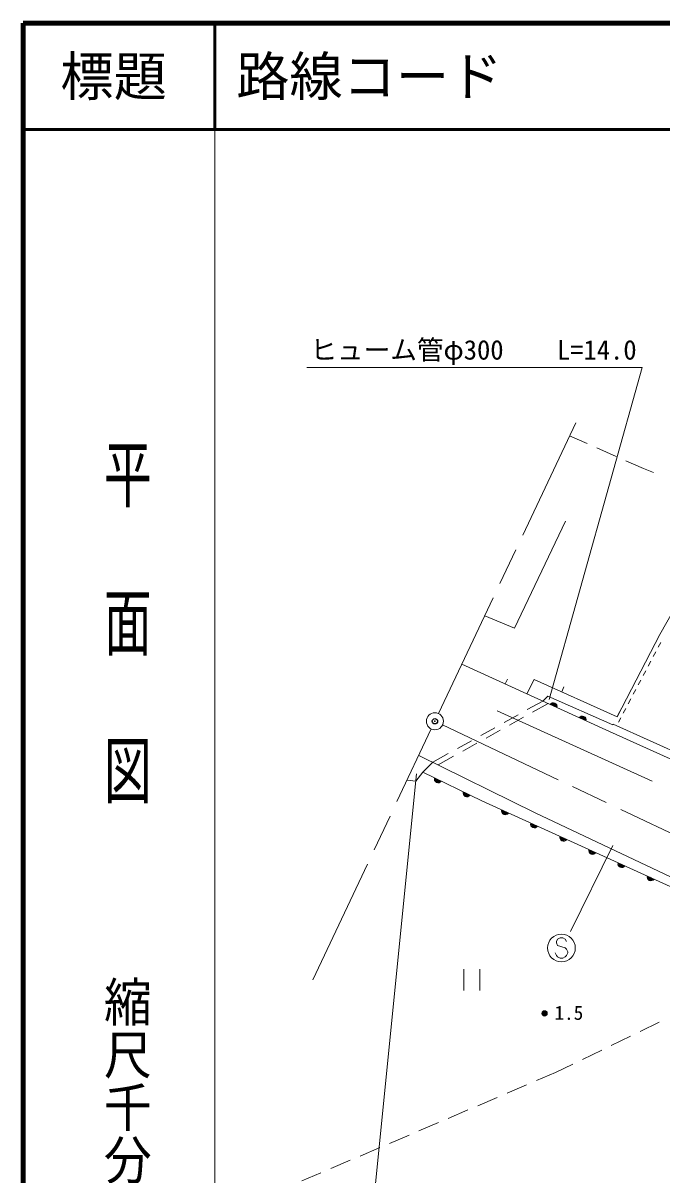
# Model space of a CAD drawing. Units: millimetres, scale not verified. Extents: x 40000 to 680000, y 20000 to 380000.
# Drawn here: x 40000 to 99958, y 271912 to 380000 of the extents above; entities that cross this region are included whole.
import ezdxf
from ezdxf.enums import TextEntityAlignment as Align

# ---------------------------------------------------------------- set-up
doc = ezdxf.new("R2010")
doc.units = ezdxf.units.MM
doc.header["$LTSCALE"] = 1000
doc.header["$PDMODE"] = 32
doc.header["$PDSIZE"] = 500
doc.linetypes.add('CHAIN', pattern=[18.5, 12, -1.5, 3.5, -1.5])
for name, color, linetype, lineweight in [('M-BGD', 7, 'Continuous', 13), ('M-BMK', 2, 'CHAIN', 13), ('M-BMK-SRVR', 3, 'Continuous', 13), ('M-STR-HTXT', 7, 'Continuous', 13), ('M-STR-STRC', 7, 'Continuous', 13), ('M-STR-STRD', 7, 'Continuous', 13), ('M-TTL', 2, 'Continuous', 140), ('M-TTL-BAND', 7, 'Continuous', 13), ('M-TTL-LINE', 7, 'Continuous', 50)]:
    doc.layers.add(name, color=color, linetype=linetype, lineweight=lineweight)
doc.layers.add('M-OTRS', color=6, linetype='Continuous')
doc.layers.add('M-TTL-TXT', color=7, linetype='Continuous')
doc.styles.add('@ＭＳ ゴシック', font='')
doc.styles.add('ＭＳ ゴシック', font='')
doc.styles.get('@ＭＳ ゴシック').set_extended_font_data('@MS Gothic')
doc.styles.get('ＭＳ ゴシック').set_extended_font_data('MS Gothic')

msp = doc.modelspace()

# ---------------------------------------------------------------- linework, layer by layer
at = {"layer": 'M-BGD'}
for p, q in [((92924, 340532), (91291, 341256)), ((95667, 339317), (93839, 340127)), ((98215, 338188), (96581, 338912)), ((99156, 337818), (98215, 338188)), ((99606, 321435), (99840, 321877)), ((81177, 319832), (81384, 320288)), ((98668, 319669), (98903, 320110)), ((99137, 320552), (99372, 320994)), ((98200, 318785), (98434, 319227)), ((85241, 317993), (85447, 318448)), ((97731, 317902), (97965, 318344)), ((95022, 313521), (87272, 317073)), ((90555, 317246), (90761, 317702)), ((97262, 317019), (97497, 317460)), ((88773, 316385), (87323, 315578)), ((87824, 315340), (89282, 316152)), ((96325, 315252), (96559, 315694)), ((96794, 316135), (97028, 316577)), ((86449, 315092), (85138, 314362)), ((85640, 314124), (86951, 314854)), ((95758, 314902), (95963, 315358)), ((95880, 314414), (96091, 314810)), ((84264, 313876), (82954, 313147)), ((83456, 312908), (84767, 313637)), ((110952, 306332), (95022, 313521)), ((95336, 314140), (95372, 314221)), ((111374, 307000), (95372, 314221)), ((82080, 312661), (80769, 311932)), ((81272, 311691), (82583, 312421)), ((79895, 311445), (78445, 310638)), ((78941, 310393), (80398, 311205)), ((81378, 291235), (81378, 289235)), ((82878, 291235), (82878, 289235)), ((97903, 285364), (99703, 286235)), ((95202, 284058), (97003, 284929)), ((92502, 282752), (94302, 283622)), ((89968, 281526), (91601, 282316)), ((88180, 280762), (89968, 281526)), ((85422, 279583), (87261, 280369)), ((82663, 278405), (84502, 279190)), ((79904, 277226), (81743, 278012)), ((77145, 276047), (78985, 276833)), ((74387, 274868), (76226, 275654)), ((71628, 273690), (73467, 274475)), ((68869, 272511), (70708, 273297)), ((66162, 271354), (67950, 272118))]:
    msp.add_line(p, q, dxfattribs=at)
for points in [[(95758, 314902), (99758, 322634), (102772, 327926), (106611, 334887)], [(83329, 324390), (86124, 323226), (90914, 333254)], [(95758, 314902), (87954, 318418), (87272, 317073), (81177, 319832)], [(95336, 314140), (89237, 316849), (88773, 316385)], [(76039, 308948), (76850, 308865), (77513, 309700), (78445, 310638)], [(77141, 311282), (88062, 305888), (110612, 295240), (122254, 289823), (138454, 283167), (142436, 281607), (155855, 276853), (163712, 274413), (175337, 271058), (181490, 269309), (193474, 266672), (201511, 265174), (206283, 264403), (207269, 260223), (207251, 259595), (206946, 259415), (194496, 254590), (173758, 247019)], [(77513, 309700), (83039, 307009), (101086, 298828), (104997, 293644)]]:
    msp.add_lwpolyline(points, dxfattribs=at)
for radius in [250, 204, 159, 114, 68.2, 22.7]:
    msp.add_circle((88945, 287078), radius, dxfattribs=at)
for centre, radius, start, end in [((89761, 315873), 354, 344.17385, 146.57902), ((89761, 315873), 283, 346.39788, 144.35499), ((89761, 315873), 212, 350.14421, 140.60866), ((89761, 315873), 142, 357.85594, 132.89693), ((89761, 315873), 100, 8.1736, 122.57927), ((92488, 314623), 354, 344.17385, 146.57902), ((92488, 314623), 283, 346.39788, 144.35499), ((92488, 314623), 212, 350.14421, 140.60866), ((92488, 314623), 142, 357.85594, 132.89693), ((92488, 314623), 100, 8.1736, 122.57927), ((78951, 309060), 354, 162.83073, 325.23591), ((78951, 309060), 283, 165.05477, 323.01187), ((78951, 309060), 212, 168.80109, 319.26554), ((78951, 309060), 142, 176.51282, 311.55381), ((78951, 309060), 100, 186.83048, 301.23615), ((81648, 307746), 354, 162.83073, 325.23591), ((81648, 307746), 283, 165.05477, 323.01187), ((81648, 307746), 212, 168.80109, 319.26554), ((81648, 307746), 142, 176.51282, 311.55381), ((81648, 307746), 100, 186.83048, 301.23615), ((85254, 306064), 354, 164.41356, 326.81874), ((85254, 306064), 283, 166.6376, 324.5947), ((85254, 306064), 212, 170.38392, 320.84837), ((85254, 306064), 142, 178.09565, 313.13664), ((85254, 306064), 100, 188.41332, 302.81898), ((87986, 304826), 354, 164.41356, 326.81874), ((87986, 304826), 283, 166.6376, 324.5947), ((87986, 304826), 212, 170.38392, 320.84837), ((87986, 304826), 142, 178.09565, 313.13664), ((87986, 304826), 100, 188.41332, 302.81898), ((90718, 303587), 354, 164.41356, 326.81874), ((90718, 303587), 283, 166.6376, 324.5947), ((90718, 303587), 212, 170.38392, 320.84837), ((90718, 303587), 142, 178.09565, 313.13664), ((90718, 303587), 100, 188.41332, 302.81898), ((93451, 302349), 354, 164.41356, 326.81874), ((93451, 302349), 283, 166.6376, 324.5947), ((93451, 302349), 212, 170.38392, 320.84837), ((93451, 302349), 142, 178.09565, 313.13664), ((93451, 302349), 100, 188.41332, 302.81898), ((96183, 301110), 354, 164.41356, 326.81874), ((96183, 301110), 283, 166.6376, 324.5947), ((96183, 301110), 212, 170.38392, 320.84837), ((96183, 301110), 142, 178.09565, 313.13664), ((96183, 301110), 100, 188.41332, 302.81898), ((98916, 299872), 354, 164.41356, 326.81874), ((98916, 299872), 283, 166.6376, 324.5947), ((98916, 299872), 212, 170.38392, 320.84837), ((98916, 299872), 142, 178.09565, 313.13664), ((98916, 299872), 100, 188.41332, 302.81898)]:
    msp.add_arc(centre, radius, start, end, dxfattribs=at)
at = {"layer": 'M-BMK'}
for p, q in [((78994, 315207), (91877, 342498)), ((67195, 290212), (78311, 313760)), ((79375, 314141), (114782, 297359))]:
    msp.add_line(p, q, dxfattribs=at)
at = {"layer": 'M-BMK-SRVR'}
msp.add_circle((78652, 314483), 800, dxfattribs=at)
at = {"layer": 'M-OTRS'}
msp.add_point((78652, 314483), dxfattribs=at)
at = {"layer": 'M-STR-HTXT'}
for p, q in [((98094, 347669), (66644, 347669)), ((89376, 316526), (98094, 347669))]:
    msp.add_line(p, q, dxfattribs=at)
at = {"layer": 'M-STR-STRC'}
for p, q in [((76908, 309538), (71571, 256025)), ((95341, 302811), (91376, 294756)), ((90169, 294041), (90051, 293804)), ((90406, 294159), (90169, 294041)), ((90642, 294159), (90406, 294159)), ((90878, 294041), (90642, 294159)), ((90997, 293804), (90878, 294041)), ((90051, 293804), (90051, 293686)), ((90051, 293686), (90169, 293450)), ((90169, 293450), (90878, 293213)), ((90878, 293213), (90997, 293095)), ((90997, 293095), (91115, 292859)), ((90051, 292504), (89933, 292741)), ((90169, 292386), (90051, 292504)), ((90406, 292268), (90169, 292386)), ((90642, 292268), (90406, 292268)), ((90878, 292386), (90642, 292268)), ((90997, 292504), (90878, 292386)), ((91115, 292741), (90997, 292504)), ((91115, 292859), (91115, 292741))]:
    msp.add_line(p, q, dxfattribs=at)
msp.add_circle((90524, 293213), 1300, dxfattribs=at)
at = {"layer": 'M-STR-STRD'}
msp.add_line((84485, 315449), (99034, 308848), dxfattribs=at)
at = {"layer": 'M-TTL'}
for p, q in [((40000, 380000), (40000, 20000)), ((680000, 380000), (40000, 380000))]:
    msp.add_line(p, q, dxfattribs=at)
at = {"layer": 'M-TTL-BAND'}
msp.add_line((58000, 370000), (58000, 20000), dxfattribs=at)
at = {"layer": 'M-TTL-LINE'}
for p, q in [((58000, 380000), (58000, 370000)), ((40000, 370000), (680000, 370000))]:
    msp.add_line(p, q, dxfattribs=at)

# ---------------------------------------------------------------- texts
at = {"layer": 'M-BGD', "style": 'ＭＳ ゴシック'}
msp.add_text('1.5', height=1320, dxfattribs=at).set_placement((89878, 286073), align=Align.BOTTOM_LEFT)
at = {"layer": 'M-STR-HTXT', "style": 'ＭＳ ゴシック'}
msp.add_text('ヒューム管φ300\u3000\u3000L=14.0', height=1833, dxfattribs=at).set_placement((82269, 347869), align=Align.BOTTOM_CENTER)
at = {"layer": 'M-TTL-BAND', "style": '@ＭＳ ゴシック'}
for s, width, p in [('平  面  図', 1.55, (49777, 306475)), ('縮尺千分の一', 1.1, (49777, 261030))]:
    msp.add_text(s, height=3290, rotation=270, dxfattribs=dict(at, width=width)).set_placement(p, align=Align.MIDDLE_RIGHT)
at = {"layer": 'M-TTL-TXT', "style": 'ＭＳ ゴシック'}
msp.add_text('標題', height=3666, dxfattribs=at).set_placement((48500, 375000), align=Align.MIDDLE_CENTER)
msp.add_text('路線コード', height=3666, dxfattribs=at).set_placement((60000, 375000), align=Align.MIDDLE_LEFT)

doc.saveas('drawing.dxf')
